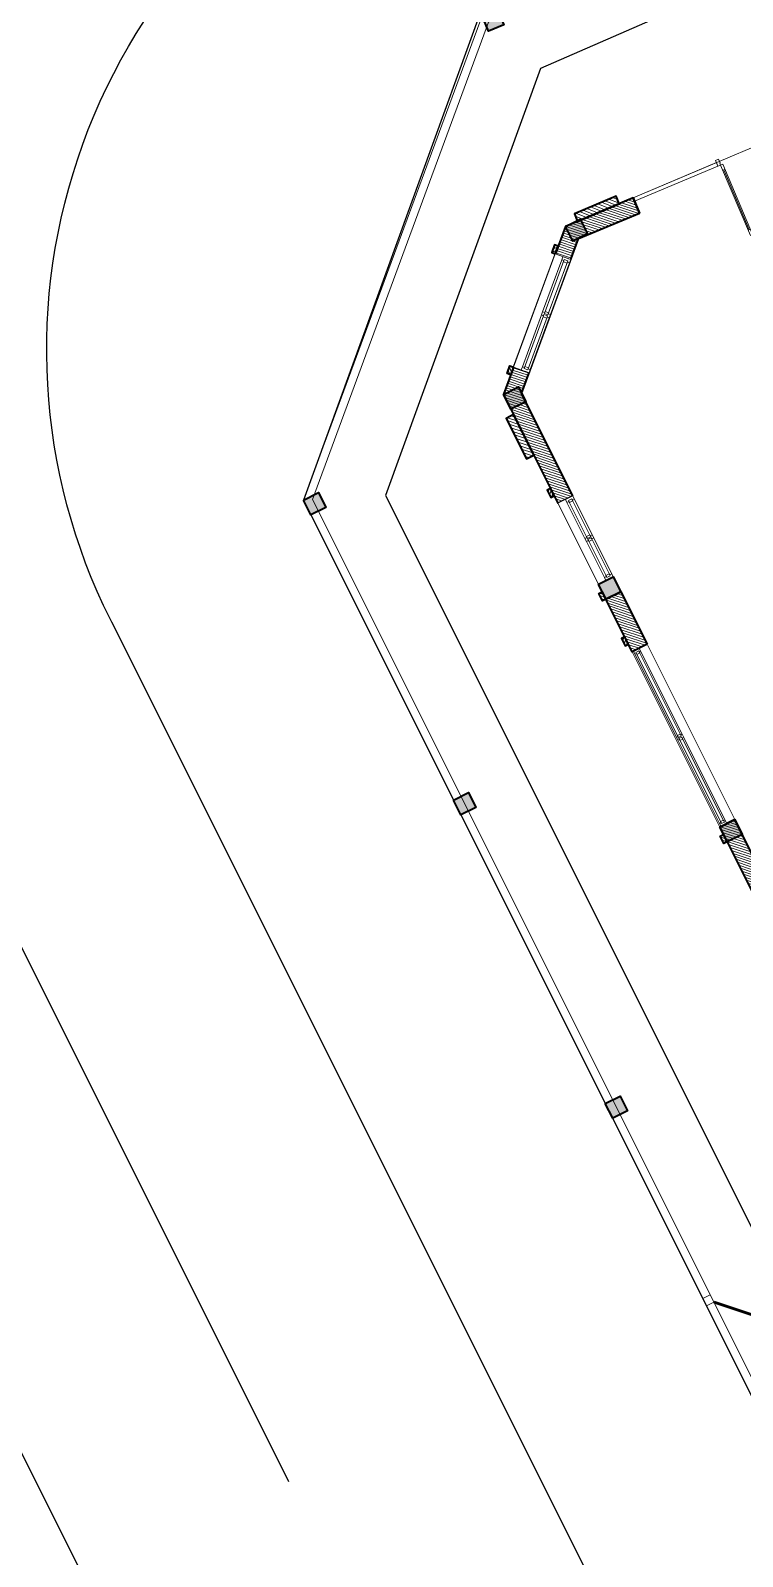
# Model space of a CAD drawing. Header units: millimetres. Extents: x 567980 to 569372, y 2065777 to 2066674.
# Drawn here: x 568730.65 to 568740.1, y 2066361.73 to 2066381.97 of the extents above; entities that cross this region are included whole.
import ezdxf

# ---------------------------------------------------------------- set-up
doc = ezdxf.new("R2010")
doc.units = ezdxf.units.MM
for name, pattern in [('ACAD_ISO10W100', [18.5, 12, -3, 0.5, -3]), ('CENTER', [3, 1.5, -0.5, 0.5, -0.5]), ('HIDDEN', [0.75, 0.5, -0.25]), ('HIDDEN2', [0.1875, 0.125, -0.0625])]:
    doc.linetypes.add(name, pattern=pattern)
for name, color, linetype, lineweight in [('A-COT VACH', 2, 'Continuous', 35), ('A-CUA', 25, 'Continuous', 5), ('A-DIM', 251, 'Continuous', 15), ('A-HATCH', 251, 'Continuous', 5), ('A-NET KHUAT', 250, 'HIDDEN', 9), ('A-NET THAY', 125, 'Continuous', 18), ('A-TRUC', 250, 'CENTER', 5), ('A-TUONG', 255, 'Continuous', 35), ('boDnv', 54, 'Continuous', 25), ('E- THAY', 9, 'Continuous', 20)]:
    doc.layers.add(name, color=color, linetype=linetype, lineweight=lineweight)
for name, color, linetype in [('datOlienke', 42, 'Continuous'), ('LogDg', 7, 'Continuous'), ('LoLK', 6, 'Continuous'), ('QH', 7, 'Continuous'), ('QUYEN', 7, 'Continuous'), ('TimDg', 222, 'Continuous'), ('ViaHeS', 32, 'Continuous')]:
    doc.layers.add(name, color=color, linetype=linetype)
doc.styles.add('rms', font='romans.shx', dxfattribs={"width": 0.7, "bigfont": 'vns.shx'})
doc.linetypes.add('ADL', pattern='A,0.125,-0.15,["++",rms,S=0.5,R=0,X=0,Y=-0.2245],-1.35,1.125', length=2.75)

# ---------------------------------------------------------------- blocks, each defined once
blk = doc.blocks.new('NEN')
at = {"layer": 'boDnv', "color": 10, "linetype": 'ADL', "ltscale": 0.25}
blk.add_lwpolyline([(72.798, 19.248), (66.728, 21.45), (39.936, 9.771), (37.882, 4.109), (87.299, -94.695), (93.027, -96.404), (118.311, -81.695), (120.17, -75.467)], close=True, dxfattribs=at)
at = {"layer": 'datOlienke'}
blk.add_lwpolyline([(73.514, 20.052), (66.694, 22.526), (39.142, 10.516), (36.795, 4.047), (86.598, -95.529), (93.156, -97.487), (119.156, -82.36), (121.241, -75.374)], close=True, dxfattribs=at)
at = {"layer": 'LogDg'}
for points in [[(83.769, -96.579), (34.233, 2.462, -0.429738), (38.192, 13.375), (65.731, 25.379, -0.398858), (76.083, 21.623), (124.061, -74.306, -0.395833), (120.929, -84.799), (94.947, -99.916, -0.432836)], [(57.283, -121.828), (75.893, -111.001, 0.395833), (79.025, -100.508), (28.348, 0.817, 0.398858), (17.996, 4.572), (10.657, 1.373, 0.395588), (6.33, -8.682), (45.737, -117.634, 0.467936)]]:
    blk.add_lwpolyline(points, format="xyb", close=True, dxfattribs=at)
at = {"layer": 'LoLK'}
blk.add_lwpolyline([(44.656, 12.92), (39.142, 10.516), (36.795, 4.047), (42.909, -8.178), (52.747, -3.257)], close=True, dxfattribs=at)
at = {"layer": 'TimDg', "linetype": 'ACAD_ISO10W100', "ltscale": 0.75}
blk.add_lwpolyline([(26.363, 11.491), (109.634, -155.002)], dxfattribs=at)
at = {"layer": 'ViaHeS'}
blk.add_lwpolyline([(73.514, 20.052), (66.694, 22.526), (39.142, 10.516), (36.795, 4.047), (86.598, -95.529), (93.156, -97.487), (119.156, -82.36), (121.241, -75.374)], close=True, dxfattribs=at)
blk = doc.blocks.new('NEN K02')
at = {"layer": 'datOlienke'}
blk.add_lwpolyline([(-109.225, 40), (-114.488, 35.007), (-116.072, 4.993), (-111.335, 0), (0, 0), (4.684, 4.99), (2.786, 35.01), (-2.53, 40)], close=True, dxfattribs=at)
at = {"layer": 'LoLK'}
blk.add_lwpolyline([(-115.755, 11), (-116.072, 4.993), (-111.335, 0), (-97.668, 0), (-97.668, 11)], close=True, dxfattribs=at)
blk = doc.blocks.new('*U404')
at = {"layer": 'A-CUA', "color": 32}
for points in [[(60, -40), (45, -40), (45, -18), (0, -18), (0, -40), (0, -40), (0, -82), (0, -82), (0, -103), (45, -103), (45, -82), (60, -82)], [(30, -82), (60, -82), (60, -40), (30, -40)], [(1292, -82), (1262, -82), (1262, -40), (1292, -40)], [(1322, -82), (1307, -82), (1307, -40), (1322, -40), (1322, -18), (1277, -18), (1277, -40), (1292, -40), (1292, -82), (1277, -82), (1277, -103), (1322, -103)], [(1307, -82), (1337, -82), (1337, -40), (1307, -40)], [(2540, -40), (2555, -40), (2555, -18), (2600, -18), (2600, -40), (2600, -40), (2600, -82), (2600, -82), (2600, -103), (2555, -103), (2555, -82), (2540, -82)], [(2570, -82), (2540, -82), (2540, -40), (2570, -40)]]:
    blk.add_lwpolyline(points, close=True, dxfattribs=at)
at = {"layer": 'A-CUA', "color": 37, "lineweight": -2}
for points in [[(45, -18), (1277, -18), (1277, -40), (45, -40)], [(45, -82), (1277, -82), (1277, -103), (45, -103)], [(2555, -18), (1322, -18), (1322, -40), (2555, -40)], [(2555, -82), (1322, -82), (1322, -103), (2555, -103)]]:
    blk.add_lwpolyline(points, close=True, dxfattribs=at)
blk = doc.blocks.new('A$C1a95cbaf')
at = {"layer": 'A-HATCH'}
h = blk.add_hatch(dxfattribs=at)
h.set_pattern_fill('ANSI31', color=256, scale=300)
h.set_pattern_definition([(45, (-121341.862, 350750.01), (-26.5165043, 26.5165043), [])])
h.paths.add_polyline_path([(110, 600), (0, 600), (0, 0), (110, 0)])
at = {"layer": 'A-TUONG', "elevation": 0}
blk.add_lwpolyline([(110, 0), (0, 0), (0, 600), (110, 600)], close=True, dxfattribs=at)
blk = doc.blocks.new('*U399')
at = {"layer": 'A-CUA', "color": 32}
for points in [[(60, -40), (45, -40), (45, -10), (0, -10), (0, -40), (0, -40), (0, -90), (0, -90), (0, -120), (45, -120), (45, -90), (60, -90)], [(30, -90), (60, -90), (60, -40), (30, -40)], [(593, -90), (563, -90), (563, -40), (593, -40)], [(623, -90), (608, -90), (608, -40), (623, -40), (623, -10), (578, -10), (578, -40), (593, -40), (593, -90), (578, -90), (578, -120), (623, -120)], [(608, -90), (638, -90), (638, -40), (608, -40)], [(1140, -40), (1155, -40), (1155, -10), (1200, -10), (1200, -40), (1200, -40), (1200, -90), (1200, -90), (1200, -120), (1155, -120), (1155, -90), (1140, -90)], [(1170, -90), (1140, -90), (1140, -40), (1170, -40)]]:
    blk.add_lwpolyline(points, close=True, dxfattribs=at)
at = {"layer": 'A-CUA', "color": 37, "lineweight": -2}
for points in [[(45, -10), (578, -10), (578, -40), (45, -40)], [(45, -90), (578, -90), (578, -120), (45, -120)], [(1155, -10), (623, -10), (623, -40), (1155, -40)], [(1155, -90), (623, -90), (623, -120), (1155, -120)]]:
    blk.add_lwpolyline(points, close=True, dxfattribs=at)
blk = doc.blocks.new('phào cửa')
at = {"layer": 'A-HATCH'}
h = blk.add_hatch(dxfattribs=at)
h.set_pattern_fill('ANSI31', color=256, scale=250)
h.set_pattern_definition([(45, (-237697.46, 7620.01), (-22.097087, 22.097087), [])])
h.paths.add_polyline_path([(0, 0), (0, 110), (-50, 110), (-50, 0)])
at = {"layer": 'A-TUONG'}
blk.add_lwpolyline([(0, 0), (0, 110), (-50, 110), (-50, 0)], close=True, dxfattribs=at)
blk = doc.blocks.new('S1200')
at = {"layer": 'A-TUONG'}
blk.add_blockref('phào cửa', (0, 1310), dxfattribs=at)
at = {"layer": 'A-TUONG', "xscale": -1, "rotation": 180}
blk.add_blockref('phào cửa', (0, -110), dxfattribs=at)
blk.add_wipeout([(220, 1200), (220, 0), (0, 0), (0, 1200)]).dxf.layer = 'A-NET KHUAT'
at = {"layer": 'A-NET THAY'}
blk.add_lwpolyline([(0, 0), (0, 1200), (220, 1200), (220, 0)], close=True, dxfattribs=at)
at = {"layer": 'A-CUA', "rotation": 90}
blk.add_blockref('*U399', (100, 0), dxfattribs=at)
blk = doc.blocks.new('*U397')
at = {"layer": 'A-CUA', "color": 32}
for points in [[(60, -40), (45, -40), (45, -10), (0, -10), (0, -40), (0, -40), (0, -90), (0, -90), (0, -120), (45, -120), (45, -90), (60, -90)], [(30, -90), (60, -90), (60, -40), (30, -40)], [(792, -90), (762, -90), (762, -40), (792, -40)], [(822, -90), (807, -90), (807, -40), (822, -40), (822, -10), (777, -10), (777, -40), (792, -40), (792, -90), (777, -90), (777, -120), (822, -120)], [(807, -90), (837, -90), (837, -40), (807, -40)], [(1540, -40), (1555, -40), (1555, -10), (1600, -10), (1600, -40), (1600, -40), (1600, -90), (1600, -90), (1600, -120), (1555, -120), (1555, -90), (1540, -90)], [(1570, -90), (1540, -90), (1540, -40), (1570, -40)]]:
    blk.add_lwpolyline(points, close=True, dxfattribs=at)
at = {"layer": 'A-CUA', "color": 37, "lineweight": -2}
for points in [[(45, -10), (777, -10), (777, -40), (45, -40)], [(45, -90), (777, -90), (777, -120), (45, -120)], [(1555, -10), (822, -10), (822, -40), (1555, -40)], [(1555, -90), (822, -90), (822, -120), (1555, -120)]]:
    blk.add_lwpolyline(points, close=True, dxfattribs=at)
blk = doc.blocks.new('*U525')
for p, q in [((90, -100), (50, -100)), ((70, -100), (70, -1250)), ((2710, -100), (2750, -100)), ((2730, -100), (2730, -1250)), ((90, -1250), (50, -1250)), ((2710, -1250), (2750, -1250))]:
    blk.add_line(p, q)
for points in [[(0, 113), (60, 113), (60, 40), (50, 40), (50, 0), (0, 0)], [(50, 0), (90, 0), (90, -1350), (50, -1350)], [(2750, 0), (2710, 0), (2710, -1350), (2750, -1350)], [(2800, 113), (2740, 113), (2740, 40), (2750, 40), (2750, 0), (2800, 0)]]:
    blk.add_lwpolyline(points, close=True)
at = {"linetype": 'HIDDEN2'}
for centre, start, end in [((50, 0), 270, 0), ((2750, 0), 180, 270)]:
    blk.add_arc(centre, 1350, start, end, dxfattribs=at)
blk = doc.blocks.new('CUA DI T1')
at = {"layer": 'A-HATCH'}
h = blk.add_hatch(dxfattribs=at)
h.set_pattern_fill('ANSI31', color=256, scale=300)
h.set_pattern_definition([(45, (-145597.46, 362519.84), (-26.5165043, 26.5165043), [])])
h.paths.add_polyline_path([(-6100, -109), (-5500, -109), (-5500, 0), (-6100, 0)])
edge = h.paths.add_edge_path()
edge.add_line((-600, -108), (0, -111))
edge.add_line((0, -111), (0, 2))
edge.add_line((0, 2), (-600, -1))
edge.add_line((-600, -1), (-600, -108))
at = {"layer": 'A-CUA', "elevation": 0}
for points in [[(-5300, 1), (-4100, 1), (-4100, 51), (-5300, 51)], [(-800, 1), (-2000, 1), (-2000, 51), (-800, 51)]]:
    blk.add_lwpolyline(points, close=True, dxfattribs=at)
at = {"layer": 'A-NET THAY'}
for q in [(-786, 1, 0), (-800, 1, 0)]:
    blk.add_line((-5300, 1, 0), q, dxfattribs=at)
at = {"layer": 'A-TUONG'}
for p, q in [((-5300, 1, 0), (-5300, 220, 0)), ((-800, 1, 0), (-800, 220, 0))]:
    blk.add_line(p, q, dxfattribs=at)
at = {"layer": 'A-TUONG', "elevation": 0}
blk.add_lwpolyline([(-5500, 1), (-5500, -109), (-6100, -109), (-6100, 1), (-5500, 1)], dxfattribs=at)
blk.add_lwpolyline([(-600, 0), (0, 1), (0, -109), (-600, -110)], close=True, dxfattribs=at)
at = {"layer": 'A-CUA', "extrusion": (-2.7819e-13, -5.44958e-10, -1), "xscale": 0.7500000000000021, "yscale": 0.7500000000000021, "zscale": -0.7500000000000019, "rotation": 180.059778475144}
blk.add_blockref('*U525', (4100, 53, 0), dxfattribs=at)
blk = doc.blocks.new('cot 220')
at = {"layer": 'A-COT VACH'}
h = blk.add_hatch(color=256, dxfattribs=at)
h.dxf.hatch_style = 1
h.paths.add_polyline_path([(110, 110), (-110, 110), (-110, -110), (110, -110)])
blk.add_lwpolyline([(-110, -110), (110, -110), (110, 110), (-110, 110)], close=True, dxfattribs=at)
blk = doc.blocks.new('cum dh a3.3.1.6.7')
at = {"layer": 'A-HATCH'}
h = blk.add_hatch(dxfattribs=at)
h.set_pattern_fill('ANSI31', color=256, scale=0.25)
h.set_pattern_definition([(45, (-245.698912, 2), (-0.022097087, 0.022097087), [])])
h.paths.add_polyline_path([(-7.781, -4.32), (-7.781, -5.32), (-8.001, -5.32), (-8.001, -4.32)])
h.paths.add_polyline_path([(-7.781, -10.12), (-7.781, -11.64), (-6.184, -13.14), (-5.312, -13.079), (-5.298, -13.299), (-6.271, -13.36), (-8.001, -11.735), (-8.001, -10.12)])
h.paths.add_polyline_path([(-7.781, -7.92), (-8.001, -7.92), (-8.001, -8.7), (-7.781, -8.7)])
at = {"layer": 'A-NET THAY', "elevation": 0}
blk.add_lwpolyline([(-8.001, -7.92), (-7.781, -7.92), (-7.781, -5.32), (-8.001, -5.32)], close=True, dxfattribs=at)
at = {"layer": 'A-TRUC', "linetype": 'CENTER', "ltscale": 0.5}
blk.add_lwpolyline([(-7.891, -11.687), (-7.891, -11.687)], dxfattribs=at)
at = {"layer": 'A-TRUC', "linetype": 'CENTER', "ltscale": 0.5, "elevation": 0}
blk.add_lwpolyline([(-6.161, -13.312), (-6.161, -13.312)], dxfattribs=at)
at = {"layer": 'A-TUONG', "elevation": 0}
for points in [[(-7.781, -4.32), (-7.781, -5.32), (-8.001, -5.32), (-8.001, -4.32), (-7.781, -4.32)], [(-6.271, -13.36), (-8.001, -11.735)]]:
    blk.add_lwpolyline(points, dxfattribs=at)
blk.add_lwpolyline([(-7.781, -10.12), (-7.781, -11.64), (-6.184, -13.14), (-5.312, -13.079), (-5.298, -13.297), (-6.271, -13.36), (-8.001, -11.735), (-8.001, -10.12)], close=True, dxfattribs=at)
at = {"layer": 'A-COT VACH', "xscale": 0.001, "yscale": 0.001, "zscale": 0.001, "rotation": 359.9999999999999}
for p in [(-7.891, -5.21), (-7.891, -11.625), (-6.161, -13.25, 0)]:
    blk.add_blockref('cot 220', p, dxfattribs=at)
at = {"layer": 'A-CUA', "xscale": 0.001, "yscale": 0.001, "zscale": 0.001, "rotation": 90}
blk.add_blockref('*U404', (-8.001, -7.92, 0), dxfattribs=at)
at = {"layer": 'A-DIM', "xscale": 0.000999999999999998, "yscale": 0.000999999999999998, "zscale": 0.000999999999999998, "rotation": 3.65176661248409}
blk.add_blockref('CUA DI T1', (-0.008, -12.961, 0), dxfattribs=at)
at = {"layer": 'A-TUONG', "yscale": 0.001, "zscale": 0.001}
for name, p, xscale, rotation in [('phào cửa', (-8.001, -5.21, 0), 0.001, 359.9999999999999), ('phào cửa', (-8.001, -8.03, 0), -0.001, 179.9999999999999), ('A$C1a95cbaf', (-8.111, -11.435, 0), 0.001, 359.9999999999999)]:
    blk.add_blockref(name, p, dxfattribs=dict(at, xscale=xscale, rotation=rotation))
at = {"layer": 'A-TUONG', "xscale": -0.001, "yscale": 0.001, "zscale": 0.001, "rotation": 179.9999999999999}
blk.add_blockref('S1200', (-8.001, -8.92), dxfattribs=at)
blk.add_wipeout([(-7.569, -11.84), (-7.72, -12), (-6.553, -13.095), (-6.403, -12.936)]).translate(0, 0, 0).dxf.layer = 'A-NET KHUAT'
at = {"layer": 'A-NET THAY', "elevation": 0}
blk.add_lwpolyline([(-7.569, -11.84), (-6.403, -12.935), (-6.553, -13.095), (-7.72, -12)], close=True, dxfattribs=at)
at = {"layer": 'A-TUONG', "elevation": 0}
blk.add_lwpolyline([(-7.781, -7.92), (-8.001, -7.92), (-8.001, -8.7), (-7.781, -8.7)], close=True, dxfattribs=at)
at = {"layer": 'A-COT VACH', "xscale": 0.001, "yscale": 0.001, "zscale": 0.001, "rotation": 359.9999999999999}
blk.add_blockref('cot 220', (-7.891, -8.81), dxfattribs=at)
at = {"layer": 'A-CUA', "xscale": 0.001, "yscale": 0.001, "zscale": 0.001, "rotation": 316.7736567644152}
blk.add_blockref('*U397', (-7.563, -11.833, 0), dxfattribs=at)
at = {"layer": 'A-TUONG'}
for p, xscale, yscale, zscale, rotation in [((-7.72, -12, 0), 0.0009999999999999996, 0.0009999999999999996, 0.0009999999999999996, 46.80184739476432), ((-6.553, -13.095, 0), -0.0009999999999999992, 0.0009999999999999998, 0.001, 226.7849303682916)]:
    blk.add_blockref('phào cửa', p, dxfattribs=dict(at, xscale=xscale, yscale=yscale, zscale=zscale, rotation=rotation))
blk = doc.blocks.new('MBT1K02')
at = {"layer": 'LoLK', "xscale": -1, "rotation": 270}
blk.add_blockref('cum dh a3.3.1.6.7', (-99.668, 11), dxfattribs=at)
at = {"layer": 'LoLK'}
blk.add_blockref('NEN K02', (0, 0), dxfattribs=at)
blk = doc.blocks.new('cong phu')
at = {"layer": 'A-NET THAY'}
blk.add_lwpolyline([(110, -1610), (110, -1500), (0, -1500), (0, -1610)], close=True, dxfattribs=at)
at = {"layer": 'QUYEN'}
for points in [[(0, 0, 37.5, 37.5, 0), (-544, -544, 0, 0, 0.192739), (0, -750, 0, 0, 1.782882)], [(0, -1500, 37.5, 37.5, 0), (-544, -956, 0, 0, -0.192739), (0, -750, 0, 0, -1.782882)]]:
    blk.add_lwpolyline(points, format="xyseb", dxfattribs=at)
blk = doc.blocks.new('rkg1')
at = {"layer": 'A-NET THAY'}
for points in [[(0, -2000), (0, 0), (-11000, 0), (-11000, -13668), (-6010, -18352), (0, -17972), (0, -14966)], [(-110, -2000), (-110, -110), (-10890, -110), (-10890, -13620), (-5969, -18239), (-110, -17869), (-110, -14966)]]:
    blk.add_lwpolyline(points, dxfattribs=at)
at = {"layer": 'A-COT VACH'}
for p in [(-10890, -4610), (-10890, -9110), (-10890, -13558)]:
    blk.add_blockref('cot 220', p, dxfattribs=at)
at = {"layer": 'A-COT VACH', "rotation": 3.618880421713644}
blk.add_blockref('cot 220', (-5907, -18235), dxfattribs=at)
at = {"layer": 'E- THAY', "xscale": -1}
blk.add_blockref('cong phu', (-10890, -220), dxfattribs=at)
blk = doc.blocks.new('CUM CONG A3-A3.1-A6-A7')
at = {"layer": 'QH', "xscale": 0.001, "yscale": 0.001, "zscale": 0.001}
blk.add_blockref('rkg1', (11, 0), dxfattribs=at)
blk = doc.blocks.new('MB CONG KHU A')
at = {"layer": 'LoLK', "xscale": -0.9999999999999997, "rotation": 206.5720922919692}
blk.add_blockref('CUM CONG A3-A3.1-A6-A7', (-4.49, 122.872), dxfattribs=at)

msp = doc.modelspace()

# ---------------------------------------------------------------- block references
at = {"layer": 'boDnv'}
msp.add_blockref('NEN', (568697.481, 2066371.697), dxfattribs=at)

# ---------------------------------------------------------------- next in the draw order: block references
at = {"layer": 'LoLK', "rotation": 296.5718179020918}
msp.add_blockref('MBT1K02', (568784.078, 2066276.168), dxfattribs=at)

# ---------------------------------------------------------------- next in the draw order: block references
at = {"layer": 'LoLK'}
msp.add_blockref('MB CONG KHU A', (568744.879, 2066240.648), dxfattribs=at)

doc.saveas('drawing.dxf')
